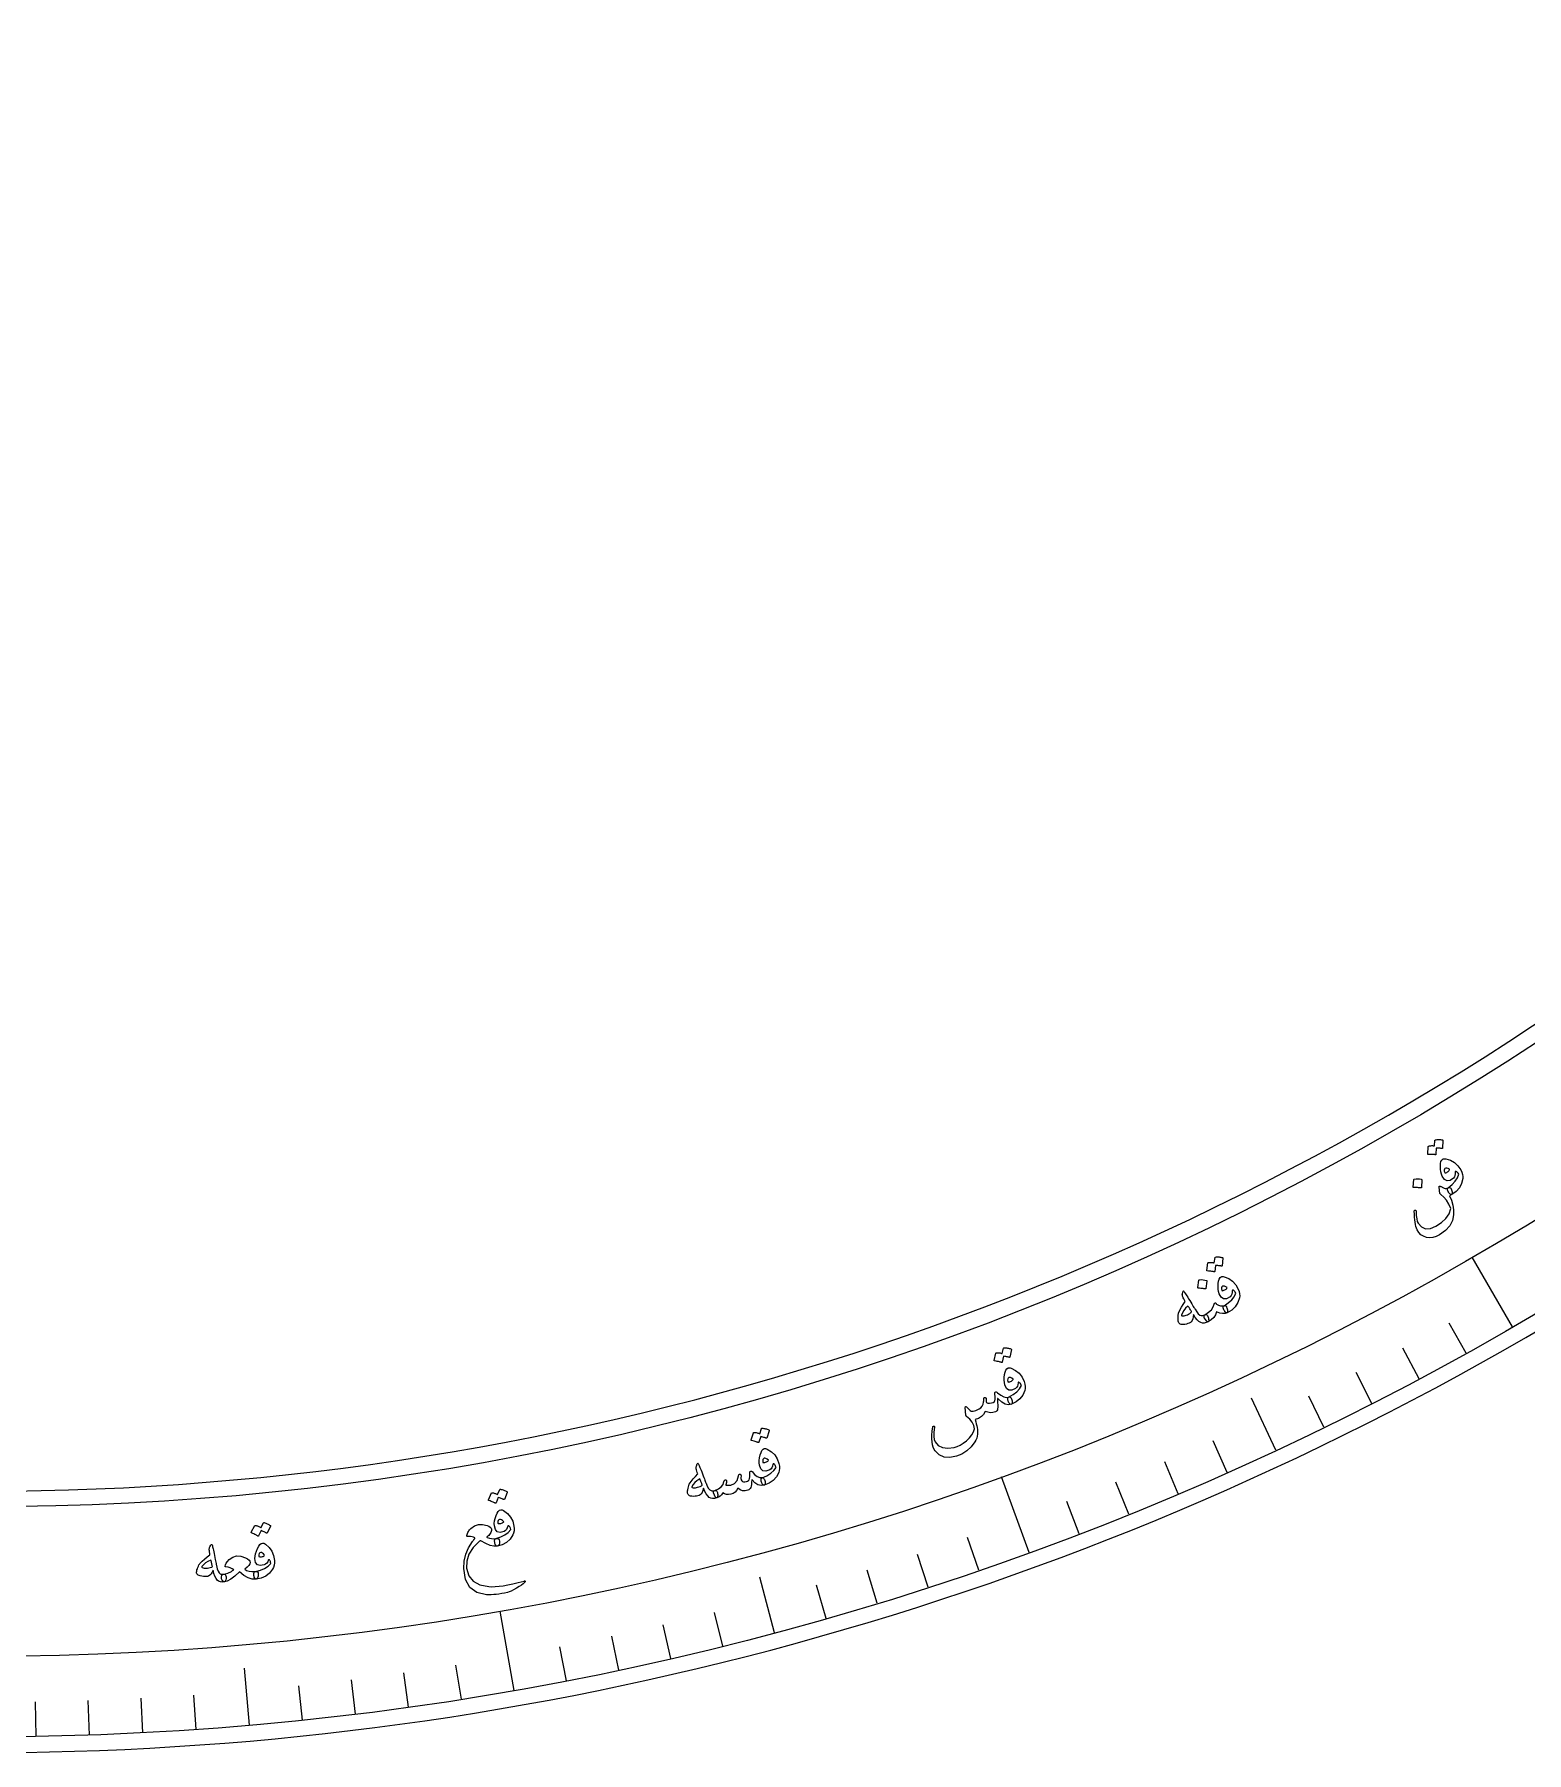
# Model space of a CAD drawing. Header units: millimetres. Extents: x -60 to 60, y -60 to 79.
# Drawn here: x 1.01 to 30.12, y -60 to -26.48 of the extents above; entities that cross this region are included whole.
import ezdxf

# ---------------------------------------------------------------- set-up
doc = ezdxf.new("R2010")
doc.units = ezdxf.units.MM
for name, color, linetype in [('CUT_INNER', 6, 'Continuous'), ('CUT_OUTER', 1, 'Continuous'), ('ENGRAVE', 7, 'Continuous'), ('ENGRAVE_FINE', 8, 'Continuous'), ('TEXT', 5, 'Continuous')]:
    doc.layers.add(name, color=color, linetype=linetype)

msp = doc.modelspace()

# ---------------------------------------------------------------- linework, layer by layer
at = {"layer": 'CUT_INNER'}
msp.add_arc((0.0002, -0.0002), 54.8999, 92.29679, 23.90649, dxfattribs=at)
at = {"layer": 'CUT_OUTER'}
msp.add_arc((-0.0001, -0.0001), 59.9999, 178.596765, 0.149578, dxfattribs=at)
at = {"layer": 'ENGRAVE'}
for points in [[(29.847, -51.6965), (29.0616, -50.3362)], [(25.2278, -54.1011), (24.7536, -53.0843)], [(20.4166, -56.094), (19.8793, -54.6179)], [(15.4499, -57.66), (15.1595, -56.5762)], [(10.3658, -58.7871), (10.093, -57.2402)], [(5.2027, -59.4668), (5.1049, -58.3491)]]:
    msp.add_lwpolyline(points, dxfattribs=at)
for radius in [59.694, 58.1232, 55.206]:
    msp.add_circle((0, 0), radius, dxfattribs=at)
at = {"layer": 'ENGRAVE_FINE'}
for points in [[(28.9402, -52.2095), (28.6139, -51.6208)], [(28.0246, -52.7067), (27.7086, -52.1123)], [(27.1005, -53.1877), (26.7949, -52.5879)], [(26.1681, -53.6526), (25.873, -53.0475)], [(24.2797, -54.5332), (24.0059, -53.9182)], [(23.3243, -54.9486), (23.0613, -54.3289)], [(22.3618, -55.3473), (22.1096, -54.7231)], [(21.3924, -55.7291), (21.1512, -55.1007)], [(19.4345, -56.4418), (19.2153, -55.8053)], [(18.4465, -56.7724), (18.2384, -56.1321)], [(17.4528, -57.0857), (17.256, -56.4419)], [(16.4539, -57.3816), (16.2683, -56.7344)], [(14.4413, -57.9208), (14.2784, -57.2676)], [(13.4282, -58.164), (13.2768, -57.5081)], [(11.3902, -58.5973), (11.2617, -57.9364)], [(12.4111, -58.3895), (12.2711, -57.7311)], [(9.3382, -58.9591), (9.2329, -58.2942)], [(7.2749, -59.249), (7.1928, -58.5809)], [(8.3078, -59.1131), (8.2141, -58.4464)], [(2.0833, -59.6576), (2.0598, -58.9848)], [(3.1241, -59.6122), (3.0889, -58.9399)], [(4.164, -59.5486), (4.1171, -58.877)], [(6.2397, -59.367), (6.1694, -58.6975)], [(1.0418, -59.6849), (1.0301, -59.0118)]]:
    msp.add_lwpolyline(points, dxfattribs=at)
at = {"layer": 'TEXT'}
for points in [[(28.3325, -48.057), (28.3333, -48.0542), (28.3351, -48.0516), (28.3381, -48.0494), (28.3422, -48.0474), (28.3594, -48.0445), (28.3765, -48.0423), (28.3934, -48.041), (28.4102, -48.0404), (28.427, -48.0407), (28.444, -48.0418), (28.4612, -48.0439), (28.4785, -48.0468), (28.4825, -48.0484), (28.4853, -48.051), (28.487, -48.0545), (28.4876, -48.0589), (28.484, -48.2093), (28.483, -48.2118), (28.4802, -48.2135), (28.4757, -48.2142), (28.4694, -48.214), (28.4647, -48.2132), (28.4575, -48.2125), (28.4477, -48.212), (28.4353, -48.2117), (28.4202, -48.2115), (28.4024, -48.2114), (28.3816, -48.2114), (28.3581, -48.2114), (28.3538, -48.3288), (28.3528, -48.3329), (28.35, -48.3354), (28.3452, -48.3363), (28.3386, -48.3357), (28.3329, -48.3352), (28.324, -48.3346), (28.3119, -48.3339), (28.2966, -48.3331), (28.278, -48.3323), (28.2558, -48.3317), (28.2301, -48.3312), (28.2009, -48.3307), (28.1974, -48.3299), (28.1952, -48.3283), (28.1942, -48.3259), (28.1944, -48.3229), (28.2028, -48.1761), (28.2035, -48.1732), (28.2054, -48.1707), (28.2084, -48.1684), (28.2125, -48.1665), (28.2268, -48.1634), (28.2411, -48.1612), (28.2554, -48.1598), (28.2697, -48.1592), (28.284, -48.1594), (28.2982, -48.1603), (28.3123, -48.1618), (28.3263, -48.1639)], [(28.4852, -48.4209), (28.4959, -48.4166), (28.5094, -48.4144), (28.5257, -48.4146), (28.5448, -48.417), (28.6364, -48.444), (28.7156, -48.4886), (28.7822, -48.5507), (28.8362, -48.6306), (28.8574, -48.6764), (28.8712, -48.7201), (28.8778, -48.7618), (28.877, -48.8015), (28.854, -48.8961), (28.8111, -48.9792), (28.7484, -49.0507), (28.6657, -49.1106), (28.6557, -49.1137), (28.6445, -49.1118), (28.6321, -49.1051), (28.6186, -49.0934), (28.612, -49.0864), (28.606, -49.0789), (28.6005, -49.0708), (28.5955, -49.0622), (28.5911, -49.0534), (28.5871, -49.0448), (28.5836, -49.0363), (28.5806, -49.0282), (28.577, -49.013), (28.5773, -49), (28.5815, -48.989), (28.5896, -48.9801), (28.6681, -48.9189), (28.7295, -48.8544), (28.7737, -48.7868), (28.8009, -48.7159), (28.7865, -48.697), (28.7739, -48.6826), (28.7633, -48.6727), (28.7546, -48.6672), (28.7457, -48.6633), (28.7386, -48.6616), (28.7332, -48.662), (28.7296, -48.6645), (28.7275, -48.6669), (28.7262, -48.6694), (28.7256, -48.6719), (28.7258, -48.6745), (28.7287, -48.7113), (28.7246, -48.7434), (28.7133, -48.771), (28.6949, -48.794), (28.6291, -48.8398), (28.5708, -48.8488), (28.5199, -48.821), (28.4766, -48.7566), (28.4599, -48.7148), (28.4482, -48.6682), (28.4414, -48.6168), (28.4395, -48.5606), (28.4422, -48.5096), (28.4508, -48.4693), (28.4651, -48.4398), (28.4852, -48.4209)], [(28.5295, -48.6051), (28.5175, -48.6176), (28.5126, -48.6349), (28.5146, -48.6572), (28.5236, -48.6844), (28.5259, -48.6881), (28.5278, -48.6907), (28.5292, -48.6921), (28.5301, -48.6922), (28.5467, -48.6872), (28.5626, -48.6805), (28.5776, -48.672), (28.5919, -48.6618), (28.6035, -48.6512), (28.612, -48.6407), (28.6175, -48.6304), (28.6198, -48.6201), (28.5899, -48.6064), (28.5649, -48.5994), (28.5447, -48.5989), (28.5295, -48.6051)], [(27.9198, -48.8225), (27.9206, -48.8197), (27.9225, -48.8171), (27.9256, -48.8149), (27.9298, -48.813), (27.9645, -48.8083), (27.999, -48.8071), (28.0334, -48.8094), (28.0677, -48.8151), (28.0716, -48.8168), (28.0743, -48.8191), (28.0757, -48.8222), (28.0758, -48.8259), (28.0711, -48.9757), (28.0701, -48.9798), (28.0672, -48.9823), (28.0624, -48.9832), (28.0557, -48.9826), (28.05, -48.982), (28.041, -48.9813), (28.0289, -48.9805), (28.0136, -48.9797), (27.9948, -48.9788), (27.9726, -48.9779), (27.9468, -48.9772), (27.9174, -48.9766), (27.9132, -48.9761), (27.9105, -48.9747), (27.9093, -48.9725), (27.9095, -48.9695)], [(28.4128, -48.9704), (28.4129, -48.9597), (28.4162, -48.9529), (28.4228, -48.9501), (28.4326, -48.9511), (28.439, -48.9531), (28.4465, -48.9557), (28.4552, -48.9592), (28.465, -48.9634), (28.4759, -48.9683), (28.4877, -48.974), (28.5004, -48.9803), (28.514, -48.9873), (28.5312, -48.9934), (28.5496, -48.9942), (28.5691, -48.9898), (28.5896, -48.9801), (28.6043, -48.9741), (28.618, -48.9737), (28.6307, -48.9791), (28.6423, -48.9902), (28.6517, -49.004), (28.6595, -49.0205), (28.6656, -49.0396), (28.6702, -49.0613), (28.6726, -49.0803), (28.6727, -49.0949), (28.6704, -49.1049), (28.6657, -49.1106), (28.6206, -49.1369), (28.6592, -49.2258), (28.6852, -49.3177), (28.6984, -49.4127), (28.6987, -49.5107), (28.6763, -49.6211), (28.6231, -49.723), (28.5391, -49.8162), (28.4244, -49.9006), (28.3594, -49.9337), (28.295, -49.9529), (28.2312, -49.9581), (28.1683, -49.9493), (28.1106, -49.928), (28.0614, -49.8964), (28.0205, -49.8545), (27.9881, -49.8023), (27.9749, -49.7716), (27.9635, -49.7365), (27.9539, -49.6972), (27.9462, -49.6536), (27.9401, -49.6058), (27.9354, -49.554), (27.9321, -49.4981), (27.9303, -49.4381), (27.9305, -49.4329), (27.9317, -49.4287), (27.9339, -49.4252), (27.9371, -49.4227), (27.942, -49.4204), (27.9467, -49.4192), (27.951, -49.4192), (27.955, -49.4203), (27.9594, -49.423), (27.9623, -49.4272), (27.964, -49.4329), (27.9643, -49.4401), (27.9693, -49.5217), (27.9776, -49.5872), (27.9895, -49.6366), (28.0048, -49.6697), (28.0715, -49.7444), (28.1517, -49.78), (28.2454, -49.7762), (28.3525, -49.733), (28.463, -49.6596), (28.5486, -49.5776), (28.6095, -49.4871), (28.6455, -49.3884), (28.6043, -49.2999), (28.5577, -49.2244), (28.5058, -49.162), (28.4485, -49.1126), (28.4395, -49.1056), (28.4329, -49.0999), (28.4287, -49.0954), (28.427, -49.0922)], [(24.0423, -50.3407), (24.0432, -50.3379), (24.0453, -50.3355), (24.0485, -50.3335), (24.0528, -50.3319), (24.0701, -50.3305), (24.0873, -50.3298), (24.1043, -50.3299), (24.1211, -50.3308), (24.1378, -50.3326), (24.1546, -50.3352), (24.1716, -50.3387), (24.1885, -50.3431), (24.1924, -50.3451), (24.195, -50.348), (24.1964, -50.3516), (24.1966, -50.356), (24.1799, -50.5055), (24.1787, -50.5079), (24.1758, -50.5093), (24.1712, -50.5097), (24.165, -50.5089), (24.1604, -50.5077), (24.1532, -50.5064), (24.1435, -50.5051), (24.1312, -50.5037), (24.1162, -50.5022), (24.0984, -50.5005), (24.0777, -50.4987), (24.0542, -50.4967), (24.0398, -50.6132), (24.0384, -50.6172), (24.0354, -50.6195), (24.0306, -50.62), (24.024, -50.6188), (24.0184, -50.6178), (24.0095, -50.6164), (23.9976, -50.6147), (23.9824, -50.6126), (23.9639, -50.6102), (23.9419, -50.6076), (23.9164, -50.6048), (23.8873, -50.6018), (23.8839, -50.6007), (23.8818, -50.5989), (23.881, -50.5965), (23.8815, -50.5934), (23.9026, -50.448), (23.9036, -50.4452), (23.9057, -50.4428), (23.9088, -50.4408), (23.9131, -50.4393), (23.9276, -50.4374), (23.9421, -50.4365), (23.9564, -50.4363), (23.9707, -50.437), (23.985, -50.4384), (23.999, -50.4405), (24.0129, -50.4432), (24.0267, -50.4466)], [(23.7286, -50.7839), (23.7296, -50.7811), (23.7317, -50.7787), (23.7349, -50.7768), (23.7393, -50.7752), (23.7742, -50.7735), (23.8086, -50.7752), (23.8426, -50.7803), (23.8762, -50.7889), (23.88, -50.7908), (23.8824, -50.7934), (23.8836, -50.7965), (23.8834, -50.8003), (23.8666, -50.9491), (23.8653, -50.9531), (23.8622, -50.9553), (23.8574, -50.9558), (23.8508, -50.9546), (23.8451, -50.9536), (23.8363, -50.9522), (23.8243, -50.9504), (23.8091, -50.9482), (23.7906, -50.9457), (23.7685, -50.9431), (23.7429, -50.9402), (23.7137, -50.9371), (23.7097, -50.9362), (23.7071, -50.9347), (23.706, -50.9324), (23.7065, -50.9294)], [(24.1626, -50.7164), (24.1737, -50.713), (24.1873, -50.7121), (24.2035, -50.7137), (24.2223, -50.7177), (24.3113, -50.7526), (24.3863, -50.8039), (24.4472, -50.8716), (24.4941, -50.9559), (24.5112, -51.0033), (24.5212, -51.0481), (24.5241, -51.0902), (24.5198, -51.1297), (24.4887, -51.2219), (24.4388, -51.301), (24.37, -51.3667), (24.2825, -51.4192), (24.2722, -51.4214), (24.2612, -51.4186), (24.2495, -51.4108), (24.237, -51.398), (24.2311, -51.3905), (24.2257, -51.3824), (24.221, -51.3739), (24.2168, -51.3649), (24.2131, -51.3557), (24.2099, -51.3468), (24.2071, -51.3381), (24.2048, -51.3297), (24.2026, -51.3143), (24.204, -51.3013), (24.2092, -51.2908), (24.218, -51.2826), (24.3015, -51.2285), (24.3683, -51.1696), (24.4183, -51.106), (24.4515, -51.0378), (24.4388, -51.0177), (24.4275, -51.0023), (24.4178, -50.9915), (24.4096, -50.9853), (24.4011, -50.9806), (24.3942, -50.9783), (24.3888, -50.9782), (24.3849, -50.9803), (24.3826, -50.9826), (24.3811, -50.985), (24.3803, -50.9874), (24.3803, -50.99), (24.38, -51.0269), (24.373, -51.0586), (24.3594, -51.0851), (24.3391, -51.1064), (24.2696, -51.1462), (24.2107, -51.1501), (24.1624, -51.1181), (24.1249, -51.0501), (24.1119, -51.007), (24.1043, -50.9596), (24.102, -50.9078), (24.1049, -50.8516), (24.1121, -50.8011), (24.1241, -50.7617), (24.141, -50.7335), (24.1626, -50.7164)], [(24.1907, -50.9038), (24.1777, -50.9152), (24.1713, -50.932), (24.1714, -50.9544), (24.178, -50.9823), (24.18, -50.9862), (24.1816, -50.9889), (24.1829, -50.9904), (24.1838, -50.9906), (24.2008, -50.9871), (24.2171, -50.9818), (24.2329, -50.9747), (24.248, -50.9657), (24.2605, -50.9562), (24.2699, -50.9465), (24.2762, -50.9366), (24.2794, -50.9266), (24.2508, -50.9104), (24.2265, -50.9011), (24.2065, -50.8989), (24.1907, -50.9038)], [(23.4138, -51.0111), (23.4183, -50.9975), (23.4248, -50.9931), (23.4332, -50.998), (23.4436, -51.0121), (23.449, -51.0211), (23.4566, -51.0334), (23.4665, -51.0491), (23.4785, -51.0681), (23.4928, -51.0908), (23.5094, -51.1172), (23.5281, -51.1475), (23.5491, -51.1816), (23.5698, -51.2151), (23.5882, -51.2451), (23.6045, -51.2716), (23.6186, -51.2946), (23.6305, -51.314), (23.6401, -51.3297), (23.6474, -51.3418), (23.6525, -51.3501), (23.6859, -51.4021), (23.717, -51.44), (23.7459, -51.464), (23.7725, -51.474), (23.7886, -51.4752), (23.8063, -51.4728), (23.8254, -51.4666), (23.8461, -51.4566), (23.8593, -51.4529), (23.8715, -51.4545), (23.8828, -51.4615), (23.893, -51.4737), (23.9021, -51.4899), (23.9095, -51.5072), (23.915, -51.5256), (23.9186, -51.5451), (23.9199, -51.5625), (23.9188, -51.5764), (23.9154, -51.5868), (23.9096, -51.5937), (23.8693, -51.6118), (23.8314, -51.6206), (23.7959, -51.6199), (23.7628, -51.6097), (23.7289, -51.588), (23.694, -51.555), (23.6582, -51.5106), (23.6213, -51.455), (23.6164, -51.5014), (23.6076, -51.5402), (23.5948, -51.5713), (23.578, -51.5948), (23.5617, -51.6079), (23.5408, -51.6196), (23.5153, -51.6299), (23.4853, -51.6389), (23.4525, -51.6457), (23.4239, -51.6493), (23.3996, -51.6494), (23.3796, -51.6463), (23.3615, -51.6394), (23.3473, -51.63), (23.3371, -51.6182), (23.3309, -51.6039), (23.3264, -51.5845), (23.3235, -51.5621), (23.3223, -51.5366), (23.3226, -51.5082), (23.3241, -51.479), (23.3263, -51.4554), (23.3291, -51.4372), (23.3325, -51.4244), (23.3577, -51.3674), (23.3876, -51.3109), (23.4223, -51.255), (23.4617, -51.1996), (23.4463, -51.1712), (23.4333, -51.1466), (23.4227, -51.1257), (23.4145, -51.1086), (23.4087, -51.0937), (23.4054, -51.0796), (23.4044, -51.0662), (23.4058, -51.0535)], [(24.218, -51.2826), (24.2319, -51.2808), (24.2427, -51.2807), (24.2503, -51.2823), (24.2548, -51.2857), (24.2592, -51.2919), (24.2635, -51.3001), (24.2678, -51.3102), (24.272, -51.3221), (24.2835, -51.3613), (24.289, -51.3906), (24.2887, -51.4099), (24.2825, -51.4192), (24.2386, -51.4329), (24.1892, -51.4349), (24.1344, -51.4253), (24.0742, -51.4041), (24.0523, -51.4596), (24.0175, -51.5097), (23.97, -51.5544), (23.9096, -51.5937), (23.9019, -51.5955), (23.8943, -51.5938), (23.8867, -51.5887), (23.8791, -51.58), (23.8373, -51.5217), (23.8326, -51.5152), (23.8296, -51.5072), (23.8283, -51.4978), (23.8286, -51.4869), (23.8305, -51.4777), (23.834, -51.4696), (23.8392, -51.4626), (23.8461, -51.4566), (23.9178, -51.4094), (23.9716, -51.3594), (24.0072, -51.3066), (24.0248, -51.2511), (24.0265, -51.2439), (24.0297, -51.2377), (24.0343, -51.2328), (24.0404, -51.229), (24.0468, -51.227), (24.0523, -51.2276), (24.0568, -51.2307), (24.0605, -51.2362), (24.0634, -51.2419), (24.0663, -51.2465), (24.0692, -51.2503), (24.0721, -51.253), (24.1121, -51.2717), (24.1497, -51.2828), (24.185, -51.2865), (24.218, -51.2826)], [(23.515, -51.2877), (23.4685, -51.332), (23.4323, -51.3767), (23.4065, -51.4221), (23.391, -51.468), (23.3909, -51.4733), (23.3929, -51.4772), (23.3967, -51.4799), (23.4025, -51.4811), (23.4215, -51.4807), (23.4412, -51.4781), (23.4614, -51.4732), (23.4823, -51.466), (23.5037, -51.4566), (23.5257, -51.445), (23.5483, -51.4311), (23.5715, -51.415), (23.5749, -51.412), (23.578, -51.4079), (23.5808, -51.4028), (23.5834, -51.3967), (23.5768, -51.3846), (23.5696, -51.3721), (23.5619, -51.3591), (23.5536, -51.3457), (23.5448, -51.3319), (23.5354, -51.3176), (23.5255, -51.3029), (23.515, -51.2877)], [(19.9163, -52.111), (19.9175, -52.1083), (19.9197, -52.1061), (19.9231, -52.1043), (19.9275, -52.1031), (19.9449, -52.1031), (19.9621, -52.1038), (19.979, -52.1053), (19.9957, -52.1075), (20.0122, -52.1106), (20.0288, -52.1146), (20.0453, -52.1195), (20.0619, -52.1252), (20.0656, -52.1275), (20.068, -52.1305), (20.0691, -52.1343), (20.0689, -52.1387), (20.0402, -52.2863), (20.0388, -52.2887), (20.0358, -52.2898), (20.0312, -52.2898), (20.0251, -52.2885), (20.0206, -52.287), (20.0135, -52.2851), (20.0039, -52.283), (19.9918, -52.2806), (19.977, -52.2779), (19.9594, -52.2748), (19.9389, -52.2713), (19.9157, -52.2675), (19.8919, -52.3824), (19.8903, -52.3863), (19.887, -52.3883), (19.8822, -52.3885), (19.8758, -52.3868), (19.8702, -52.3853), (19.8615, -52.3832), (19.8497, -52.3805), (19.8348, -52.3772), (19.8166, -52.3733), (19.7948, -52.369), (19.7696, -52.3642), (19.7409, -52.3589), (19.7375, -52.3574), (19.7356, -52.3555), (19.735, -52.353), (19.7358, -52.35), (19.7685, -52.2067), (19.7697, -52.204), (19.7719, -52.2018), (19.7753, -52.2001), (19.7797, -52.1989), (19.7943, -52.1982), (19.8087, -52.1984), (19.8231, -52.1994), (19.8373, -52.2012), (19.8513, -52.2038), (19.8652, -52.207), (19.8788, -52.2109), (19.8923, -52.2153)], [(20.006, -52.4952), (20.0174, -52.4927), (20.031, -52.4929), (20.0471, -52.4957), (20.0655, -52.5013), (20.1513, -52.5432), (20.2219, -52.6003), (20.2773, -52.6728), (20.3172, -52.7606), (20.3304, -52.8092), (20.3368, -52.8546), (20.3363, -52.8968), (20.3288, -52.9359), (20.2904, -53.0253), (20.2343, -53.1001), (20.1605, -53.1601), (20.069, -53.2053), (20.0586, -53.2067), (20.0479, -53.203), (20.0368, -53.1943), (20.0254, -53.1805), (20.0201, -53.1725), (20.0154, -53.1641), (20.0113, -53.1552), (20.0079, -53.1459), (20.0049, -53.1365), (20.0025, -53.1273), (20.0004, -53.1184), (19.9988, -53.1099), (19.9978, -53.0943), (20.0003, -53.0815), (20.0063, -53.0714), (20.0157, -53.064), (20.1033, -53.0168), (20.1746, -52.9634), (20.2295, -52.9041), (20.2682, -52.8387), (20.2571, -52.8177), (20.2471, -52.8014), (20.2383, -52.7899), (20.2306, -52.783), (20.2225, -52.7777), (20.2158, -52.7748), (20.2104, -52.7743), (20.2064, -52.7761), (20.204, -52.7782), (20.2022, -52.7804), (20.2012, -52.7828), (20.201, -52.7854), (20.1978, -52.8221), (20.1883, -52.8531), (20.1725, -52.8785), (20.1506, -52.8981), (20.0781, -52.9322), (20.0191, -52.9314), (19.9736, -52.8955), (19.9416, -52.8248), (19.9321, -52.7808), (19.9284, -52.7329), (19.9302, -52.6811), (19.9377, -52.6253), (19.9489, -52.5755), (19.9641, -52.5372), (19.9831, -52.5105), (20.006, -52.4952)], [(20.019, -52.6842), (20.0051, -52.6945), (19.9974, -52.7108), (19.9956, -52.7331), (20, -52.7614), (20.0017, -52.7655), (20.0031, -52.7683), (20.0042, -52.7699), (20.0051, -52.7702), (20.0223, -52.7681), (20.0391, -52.7641), (20.0553, -52.7582), (20.0711, -52.7506), (20.0843, -52.742), (20.0945, -52.7331), (20.1016, -52.7238), (20.1056, -52.7141), (20.0784, -52.6956), (20.0549, -52.6845), (20.0351, -52.6806), (20.019, -52.6842)], [(19.7438, -52.9993), (19.7439, -52.9902), (19.7458, -52.982), (19.7497, -52.9746), (19.7554, -52.9681), (19.7642, -52.9631), (19.7746, -52.9632), (19.7867, -52.9682), (19.8004, -52.9782), (19.8635, -53.0282), (19.9204, -53.0591), (19.9712, -53.0711), (20.0157, -53.064), (20.0375, -53.0614), (20.056, -53.073), (20.0714, -53.0988), (20.0836, -53.1389), (20.0873, -53.1641), (20.0861, -53.1837), (20.08, -53.1974), (20.069, -53.2053), (20.0091, -53.2152), (19.9462, -53.2009), (19.8803, -53.1623), (19.8116, -53.0994), (19.8057, -53.0936), (19.8015, -53.0928), (19.7989, -53.0971), (19.798, -53.1063), (19.8012, -53.1711), (19.8026, -53.2236), (19.8024, -53.2638), (19.8005, -53.2915), (19.7961, -53.3128), (19.7873, -53.33), (19.7741, -53.3433), (19.7565, -53.3526), (19.71, -53.3654), (19.6616, -53.3684), (19.6114, -53.3615), (19.5594, -53.3447), (19.5284, -53.401), (19.4851, -53.4461), (19.4296, -53.4799), (19.3619, -53.5024), (19.3747, -53.5446), (19.3855, -53.5849), (19.3941, -53.6232), (19.4008, -53.6597), (19.4054, -53.6942), (19.408, -53.7271), (19.4087, -53.7582), (19.4073, -53.7875), (19.4024, -53.8278), (19.3925, -53.8665), (19.3774, -53.9037), (19.3572, -53.9393), (19.2828, -54.035), (19.1981, -54.1137), (19.1031, -54.1753), (18.9979, -54.2199), (18.8687, -54.246), (18.7558, -54.2371), (18.6594, -54.1932), (18.5796, -54.1145), (18.5611, -54.0835), (18.5456, -54.0441), (18.533, -53.9965), (18.5234, -53.9404), (18.5181, -53.8769), (18.5186, -53.8068), (18.5247, -53.73), (18.5365, -53.6466), (18.5381, -53.6406), (18.5404, -53.636), (18.5433, -53.6326), (18.547, -53.6306), (18.5523, -53.6293), (18.5572, -53.6293), (18.5616, -53.6305), (18.5656, -53.633), (18.5688, -53.6364), (18.5709, -53.6405), (18.5718, -53.6452), (18.5717, -53.6504), (18.559, -53.7501), (18.556, -53.8312), (18.5628, -53.8935), (18.5795, -53.9371), (18.6429, -54.0073), (18.7266, -54.0487), (18.8305, -54.0613), (18.9546, -54.0448), (19.0125, -54.0269), (19.0714, -53.9992), (19.131, -53.9619), (19.1915, -53.9148), (19.2492, -53.8599), (19.2948, -53.803), (19.3284, -53.7442), (19.3499, -53.6834), (19.3368, -53.6174), (19.3069, -53.5553), (19.2602, -53.497), (19.1968, -53.4424), (19.1902, -53.436), (19.1854, -53.4292), (19.1824, -53.4219), (19.1813, -53.4141), (19.1706, -53.27), (19.1715, -53.2563), (19.1754, -53.2486), (19.1824, -53.247), (19.1925, -53.2514), (19.2094, -53.2669), (19.2267, -53.2845), (19.2444, -53.3042), (19.2623, -53.3261), (19.2865, -53.3416), (19.3243, -53.3416), (19.3758, -53.3261), (19.4409, -53.2952), (19.4735, -53.2715), (19.4987, -53.2414), (19.5163, -53.2049), (19.5264, -53.162), (19.5277, -53.156), (19.5287, -53.1498), (19.5293, -53.1434), (19.5297, -53.1367), (19.5298, -53.1299), (19.53, -53.1229), (19.5301, -53.1159), (19.5301, -53.1088), (19.5306, -53.0952), (19.5325, -53.0847), (19.5356, -53.0773), (19.5402, -53.0729), (19.5449, -53.0711), (19.5501, -53.0706), (19.5558, -53.0715), (19.562, -53.0738), (19.5675, -53.0766), (19.5716, -53.0806), (19.5744, -53.0857), (19.5758, -53.092), (19.5769, -53.1434), (19.58, -53.158), (19.5863, -53.169), (19.5958, -53.1764), (19.6083, -53.1801), (19.6446, -53.1827), (19.6791, -53.1786), (19.7117, -53.1678), (19.7425, -53.1502), (19.7497, -53.1361), (19.7522, -53.1063), (19.7503, -53.0607), (19.7438, -52.9993)], [(15.1936, -53.6783), (15.1951, -53.6758), (15.1975, -53.6738), (15.201, -53.6723), (15.2055, -53.6715), (15.2228, -53.673), (15.2399, -53.6753), (15.2566, -53.6783), (15.273, -53.682), (15.2892, -53.6865), (15.3053, -53.692), (15.3214, -53.6983), (15.3374, -53.7055), (15.3408, -53.7081), (15.343, -53.7113), (15.3437, -53.7152), (15.3431, -53.7196), (15.3015, -53.8641), (15.2998, -53.8663), (15.2967, -53.8671), (15.2922, -53.8667), (15.2862, -53.8649), (15.2818, -53.8629), (15.275, -53.8605), (15.2656, -53.8575), (15.2537, -53.854), (15.2392, -53.85), (15.2219, -53.8454), (15.2019, -53.8401), (15.1791, -53.8342), (15.1452, -53.9466), (15.1432, -53.9503), (15.1398, -53.952), (15.1349, -53.9517), (15.1287, -53.9494), (15.1233, -53.9475), (15.1148, -53.9446), (15.1033, -53.9409), (15.0887, -53.9362), (15.0709, -53.9308), (15.0497, -53.9245), (15.025, -53.9175), (14.9968, -53.9096), (14.9936, -53.9079), (14.9919, -53.9058), (14.9915, -53.9033), (14.9925, -53.9004), (15.0379, -53.7605), (15.0393, -53.758), (15.0418, -53.756), (15.0452, -53.7546), (15.0497, -53.7537), (15.0643, -53.7544), (15.0787, -53.7558), (15.0929, -53.7581), (15.1069, -53.7612), (15.1207, -53.765), (15.1342, -53.7695), (15.1474, -53.7745), (15.1604, -53.7801)], [(15.2488, -54.0691), (15.2603, -54.0676), (15.2739, -54.069), (15.2896, -54.0732), (15.3074, -54.0804), (15.3892, -54.1298), (15.4545, -54.193), (15.5031, -54.2701), (15.5351, -54.3611), (15.5439, -54.4107), (15.5462, -54.4565), (15.5419, -54.4985), (15.531, -54.5367), (15.4848, -54.6224), (15.4222, -54.6918), (15.3434, -54.7451), (15.2482, -54.782), (15.2377, -54.7824), (15.2274, -54.7778), (15.2171, -54.7681), (15.207, -54.7534), (15.2025, -54.745), (15.1985, -54.7361), (15.1953, -54.7269), (15.1926, -54.7173), (15.1906, -54.7077), (15.1889, -54.6983), (15.1877, -54.6893), (15.1868, -54.6806), (15.1872, -54.6651), (15.1908, -54.6525), (15.1977, -54.643), (15.2078, -54.6365), (15.2992, -54.5972), (15.375, -54.5504), (15.435, -54.4962), (15.4793, -54.4346), (15.4701, -54.4127), (15.4616, -54.3955), (15.4539, -54.3832), (15.4468, -54.3758), (15.4392, -54.3697), (15.4328, -54.3662), (15.4275, -54.3652), (15.4233, -54.3667), (15.4207, -54.3686), (15.4188, -54.3706), (15.4176, -54.3729), (15.4171, -54.3755), (15.4106, -54.4118), (15.3984, -54.4418), (15.3805, -54.4656), (15.3569, -54.4832), (15.2816, -54.5108), (15.2229, -54.5046), (15.1808, -54.4649), (15.1552, -54.3916), (15.1497, -54.3469), (15.1502, -54.2989), (15.1567, -54.2474), (15.1691, -54.1925), (15.1848, -54.1439), (15.2032, -54.1072), (15.2246, -54.0822), (15.2488, -54.0691)], [(15.2449, -54.2584), (15.2301, -54.2675), (15.2209, -54.283), (15.2172, -54.3051), (15.219, -54.3337), (15.2203, -54.3379), (15.2215, -54.3408), (15.2225, -54.3425), (15.2234, -54.3429), (15.2407, -54.3423), (15.2577, -54.3398), (15.2744, -54.3354), (15.2908, -54.3292), (15.3048, -54.3219), (15.3157, -54.3139), (15.3236, -54.3053), (15.3284, -54.2959), (15.303, -54.2751), (15.2806, -54.2619), (15.2612, -54.2564), (15.2449, -54.2584)], [(13.9389, -54.3695), (13.9458, -54.3569), (13.953, -54.3538), (13.9604, -54.3601), (13.9681, -54.3759), (13.9718, -54.3856), (13.9771, -54.3991), (13.984, -54.4163), (13.9924, -54.4372), (14.0025, -54.462), (14.014, -54.491), (14.0271, -54.5241), (14.0416, -54.5614), (14.056, -54.5981), (14.0688, -54.6309), (14.0801, -54.6599), (14.0899, -54.685), (14.0981, -54.7062), (14.1048, -54.7234), (14.1098, -54.7366), (14.1133, -54.7457), (14.1369, -54.8027), (14.1608, -54.8457), (14.1849, -54.8744), (14.2093, -54.889), (14.2249, -54.8931), (14.2427, -54.8938), (14.2627, -54.8911), (14.2848, -54.885), (14.2985, -54.8837), (14.3102, -54.8875), (14.32, -54.8963), (14.3279, -54.9102), (14.334, -54.9278), (14.3381, -54.9461), (14.3403, -54.9652), (14.3404, -54.985), (14.3385, -55.0024), (14.335, -55.0159), (14.3297, -55.0255), (14.3228, -55.0312), (14.28, -55.0419), (14.2411, -55.0437), (14.2063, -55.0367), (14.1755, -55.0208), (14.1461, -54.9934), (14.1176, -54.9547), (14.0902, -54.9046), (14.0639, -54.8433), (14.0508, -54.8881), (14.0353, -54.9247), (14.0171, -54.953), (13.9964, -54.9731), (13.978, -54.9831), (13.9553, -54.9909), (13.9284, -54.9966), (13.8973, -55), (13.8637, -55.0009), (13.835, -54.9992), (13.8111, -54.9951), (13.792, -54.9884), (13.7754, -54.9784), (13.7631, -54.9667), (13.7552, -54.9532), (13.7516, -54.938), (13.7506, -54.9181), (13.7518, -54.8956), (13.7551, -54.8703), (13.7605, -54.8423), (13.7672, -54.814), (13.7736, -54.7911), (13.7796, -54.7737), (13.7852, -54.7617), (13.8201, -54.7101), (13.8596, -54.6599), (13.9037, -54.611), (13.9524, -54.5635), (13.9423, -54.5329), (13.9339, -54.5063), (13.9272, -54.4839), (13.9222, -54.4656), (13.9192, -54.4499), (13.9184, -54.4354), (13.9198, -54.422), (13.9235, -54.4098)], [(14.4623, -54.7136), (14.465, -54.7034), (14.4686, -54.695), (14.4731, -54.6882), (14.4786, -54.6832), (14.4845, -54.6802), (14.4906, -54.6796), (14.4969, -54.6813), (14.5034, -54.6853), (14.5089, -54.6916), (14.5121, -54.6999), (14.513, -54.7104), (14.5117, -54.723), (14.51, -54.7297), (14.5085, -54.7365), (14.5072, -54.7434), (14.506, -54.7506), (14.5047, -54.7579), (14.5031, -54.7652), (14.5012, -54.7727), (14.499, -54.7802), (14.5961, -54.7793), (14.6695, -54.7491), (14.7192, -54.6898), (14.7451, -54.6015), (14.7477, -54.5914), (14.751, -54.583), (14.7549, -54.5764), (14.7596, -54.5715), (14.7655, -54.5684), (14.7715, -54.5674), (14.7777, -54.5686), (14.784, -54.5719), (14.7895, -54.5771), (14.793, -54.5842), (14.7947, -54.5931), (14.7944, -54.6038), (14.7926, -54.6301), (14.7926, -54.6517), (14.7944, -54.6687), (14.7979, -54.6811), (14.8083, -54.6973), (14.824, -54.7084), (14.8451, -54.7143), (14.8716, -54.715), (14.8991, -54.711), (14.9216, -54.7032), (14.9391, -54.6914), (14.9516, -54.6758), (14.9601, -54.6536), (14.9656, -54.622), (14.9681, -54.5809), (14.9675, -54.5305), (14.9678, -54.5244), (14.9705, -54.5193), (14.9757, -54.5152), (14.9834, -54.5122), (14.9917, -54.5108), (14.9988, -54.5115), (15.0048, -54.5142), (15.0096, -54.519), (15.0595, -54.5767), (15.1094, -54.6154), (15.1594, -54.6352), (15.2094, -54.636), (15.2201, -54.6374), (15.2304, -54.6441), (15.2402, -54.6562), (15.2496, -54.6736), (15.2581, -54.6929), (15.2639, -54.711), (15.267, -54.7279), (15.2673, -54.7436), (15.2658, -54.7585), (15.2624, -54.7698), (15.2571, -54.7775), (15.2499, -54.7815), (15.1849, -54.7888), (15.1234, -54.7735), (15.0653, -54.7356), (15.0107, -54.6753), (15.008, -54.6721), (15.0058, -54.6714), (15.004, -54.6732), (15.0026, -54.6775), (15.0002, -54.7276), (14.9963, -54.7693), (14.991, -54.8024), (14.9842, -54.827), (14.9746, -54.8458), (14.9625, -54.8612), (14.9479, -54.8731), (14.9308, -54.8815), (14.8756, -54.8927), (14.8243, -54.89), (14.7769, -54.8733), (14.7334, -54.8427), (14.7086, -54.8844), (14.6776, -54.9176), (14.6404, -54.9426), (14.597, -54.9591), (14.553, -54.9665), (14.5125, -54.9645), (14.4754, -54.9532), (14.4417, -54.9324), (14.4166, -54.9686), (14.3885, -54.9971), (14.3572, -55.018), (14.3228, -55.0312), (14.3071, -55.028), (14.2909, -55.0104), (14.2742, -54.9785), (14.257, -54.9321), (14.255, -54.9171), (14.2589, -54.9043), (14.2689, -54.8936), (14.2848, -54.885), (14.3552, -54.8543), (14.4083, -54.8154), (14.444, -54.7685), (14.4623, -54.7136)], [(10.0881, -54.8675), (10.0898, -54.8651), (10.0924, -54.8633), (10.096, -54.8622), (10.1005, -54.8618), (10.1177, -54.8649), (10.1344, -54.8688), (10.1508, -54.8733), (10.1668, -54.8786), (10.1825, -54.8846), (10.198, -54.8915), (10.2134, -54.8994), (10.2287, -54.908), (10.2319, -54.911), (10.2337, -54.9144), (10.2341, -54.9182), (10.2331, -54.9226), (10.178, -55.0625), (10.1762, -55.0646), (10.173, -55.0651), (10.1685, -55.0643), (10.1627, -55.0619), (10.1586, -55.0595), (10.152, -55.0564), (10.1429, -55.0526), (10.1314, -55.0481), (10.1174, -55.0427), (10.1006, -55.0365), (10.0812, -55.0293), (10.059, -55.0213), (10.0147, -55.13), (10.0123, -55.1335), (10.0088, -55.1349), (10.004, -55.1341), (9.998, -55.1313), (9.9928, -55.1288), (9.9846, -55.1252), (9.9735, -55.1204), (9.9595, -55.1144), (9.9422, -55.1073), (9.9217, -55.099), (9.8977, -55.0897), (9.8704, -55.0793), (9.8674, -55.0772), (9.8659, -55.075), (9.8657, -55.0724), (9.867, -55.0696), (9.9253, -54.9347), (9.927, -54.9323), (9.9296, -54.9305), (9.9332, -54.9294), (9.9378, -54.929), (9.9522, -54.9311), (9.9664, -54.9339), (9.9803, -54.9375), (9.994, -54.9419), (10.0073, -54.9469), (10.0203, -54.9526), (10.0331, -54.9589), (10.0455, -54.9657)], [(13.9892, -54.6598), (13.9355, -54.695), (13.8919, -54.7326), (13.8584, -54.7726), (13.8349, -54.815), (13.834, -54.8202), (13.8352, -54.8244), (13.8385, -54.8277), (13.8439, -54.83), (13.8627, -54.833), (13.8826, -54.8339), (13.9034, -54.8327), (13.9251, -54.8294), (13.9479, -54.8239), (13.9716, -54.8164), (13.9964, -54.8068), (14.0221, -54.7951), (14.0259, -54.7927), (14.0297, -54.7893), (14.0334, -54.7847), (14.037, -54.7792), (14.0327, -54.7661), (14.0278, -54.7525), (14.0225, -54.7384), (14.0168, -54.7237), (14.0106, -54.7085), (14.0039, -54.6928), (13.9967, -54.6766), (13.9892, -54.6598)], [(10.1064, -55.2617), (10.1179, -55.2612), (10.1313, -55.2639), (10.1466, -55.2696), (10.1637, -55.2784), (10.2405, -55.3353), (10.2995, -55.4044), (10.3407, -55.4857), (10.364, -55.5793), (10.3681, -55.6295), (10.3661, -55.6753), (10.3579, -55.7167), (10.3435, -55.7538), (10.2894, -55.8347), (10.2206, -55.898), (10.1371, -55.9435), (10.0389, -55.9714), (10.0284, -55.9708), (10.0185, -55.9652), (10.0092, -55.9546), (10.0005, -55.939), (9.9968, -55.9302), (9.9937, -55.9211), (9.9913, -55.9116), (9.9896, -55.9018), (9.9884, -55.892), (9.9877, -55.8825), (9.9873, -55.8734), (9.9872, -55.8647), (9.9891, -55.8492), (9.9939, -55.8371), (10.0016, -55.8283), (10.0122, -55.8227), (10.107, -55.7922), (10.1868, -55.7528), (10.2516, -55.7044), (10.3015, -55.6472), (10.2944, -55.6245), (10.2876, -55.6067), (10.281, -55.5937), (10.2747, -55.5856), (10.2677, -55.5789), (10.2616, -55.5748), (10.2565, -55.5733), (10.2522, -55.5744), (10.2494, -55.576), (10.2473, -55.5779), (10.2459, -55.58), (10.2452, -55.5825), (10.2353, -55.618), (10.2203, -55.6468), (10.2002, -55.6688), (10.1751, -55.6841), (10.0976, -55.7045), (10.0397, -55.6929), (10.0015, -55.6494), (9.9829, -55.5739), (9.9817, -55.529), (9.9867, -55.4812), (9.9979, -55.4306), (10.0154, -55.3771), (10.0356, -55.3302), (10.0574, -55.2953), (10.081, -55.2725), (10.1064, -55.2617)], [(5.4753, -55.5179), (5.4772, -55.5156), (5.4799, -55.514), (5.4836, -55.5132), (5.4882, -55.5132), (5.505, -55.5178), (5.5214, -55.523), (5.5373, -55.5289), (5.5528, -55.5355), (5.5679, -55.5428), (5.5828, -55.551), (5.5975, -55.5601), (5.612, -55.57), (5.6149, -55.5732), (5.6164, -55.5767), (5.6165, -55.5806), (5.6152, -55.5848), (5.5486, -55.7197), (5.5466, -55.7216), (5.5434, -55.7219), (5.539, -55.7206), (5.5334, -55.7178), (5.5295, -55.7151), (5.5232, -55.7115), (5.5145, -55.7069), (5.5034, -55.7014), (5.4899, -55.6949), (5.4737, -55.6873), (5.4549, -55.6785), (5.4335, -55.6687), (5.3802, -55.7733), (5.3776, -55.7766), (5.374, -55.7777), (5.3693, -55.7766), (5.3635, -55.7732), (5.3585, -55.7703), (5.3507, -55.766), (5.34, -55.7603), (5.3265, -55.7532), (5.31, -55.7446), (5.2901, -55.7347), (5.2671, -55.7234), (5.2407, -55.7107), (5.2379, -55.7085), (5.2365, -55.7061), (5.2366, -55.7035), (5.2381, -55.7009), (5.3075, -55.5712), (5.3093, -55.569), (5.3121, -55.5674), (5.3158, -55.5667), (5.3203, -55.5666), (5.3346, -55.5699), (5.3485, -55.5738), (5.3621, -55.5786), (5.3753, -55.5841), (5.3882, -55.5903), (5.4007, -55.597), (5.4128, -55.6043), (5.4246, -55.6122)], [(9.8391, -55.5689), (9.8753, -55.5854), (9.9018, -55.6034), (9.9186, -55.6229), (9.9256, -55.6439), (9.9263, -55.6646), (9.9228, -55.6853), (9.9149, -55.7059), (9.9028, -55.7263), (9.8881, -55.7457), (9.8726, -55.7628), (9.8562, -55.7777), (9.8391, -55.7905), (9.8346, -55.7933), (9.8337, -55.7961), (9.8364, -55.7989), (9.8428, -55.8017), (9.8863, -55.8158), (9.9291, -55.8239), (9.9711, -55.8262), (10.0122, -55.8227), (10.0396, -55.8229), (10.0599, -55.8312), (10.0731, -55.8476), (10.0793, -55.872), (10.0803, -55.9121), (10.0739, -55.9421), (10.0601, -55.9618), (10.0389, -55.9714), (9.9745, -55.9731), (9.8993, -55.957), (9.8133, -55.9232), (9.7167, -55.8715), (9.7112, -55.8699), (9.7057, -55.87), (9.7004, -55.8718), (9.6951, -55.8753), (9.5713, -55.9991), (9.4874, -56.1283), (9.4438, -56.2632), (9.4406, -56.4038), (9.4822, -56.5488), (9.5677, -56.6568), (9.6974, -56.7276), (9.8714, -56.761), (9.9306, -56.7629), (9.9978, -56.7606), (10.0728, -56.754), (10.1556, -56.7432), (10.2461, -56.7279), (10.3441, -56.7078), (10.4496, -56.6831), (10.5625, -56.6535), (10.5706, -56.6511), (10.5768, -56.6508), (10.5813, -56.6525), (10.5839, -56.6563), (10.5846, -56.6614), (10.5829, -56.6672), (10.579, -56.6736), (10.5728, -56.6806), (10.5456, -56.7043), (10.5095, -56.7312), (10.4647, -56.7611), (10.411, -56.7941), (10.3572, -56.825), (10.3103, -56.8487), (10.2704, -56.8654), (10.2376, -56.8751), (10.1807, -56.8879), (10.1255, -56.8986), (10.0718, -56.9072), (10.0198, -56.9139), (9.9694, -56.9184), (9.9209, -56.921), (9.8742, -56.9214), (9.8294, -56.9198), (9.6388, -56.8775), (9.5016, -56.7781), (9.4176, -56.622), (9.3865, -56.4094), (9.3943, -56.2671), (9.4246, -56.1317), (9.4775, -56.003), (9.5527, -55.8811), (9.5601, -55.8717), (9.5669, -55.8633), (9.5732, -55.8558), (9.5788, -55.8493), (9.5839, -55.8436), (9.5883, -55.8384), (9.592, -55.8337), (9.5951, -55.8295), (9.6007, -55.8223), (9.6035, -55.8166), (9.6033, -55.8125), (9.6002, -55.8099), (9.5753, -55.7975), (9.5481, -55.7895), (9.5188, -55.7859), (9.4872, -55.7867), (9.4669, -55.7863), (9.4532, -55.7822), (9.4462, -55.7745), (9.4457, -55.7631), (9.4512, -55.7424), (9.458, -55.7229), (9.4661, -55.7046), (9.4754, -55.6874), (9.4858, -55.6712), (9.4972, -55.6558), (9.5096, -55.6412), (9.5229, -55.6274), (9.5951, -55.5765), (9.6717, -55.5497), (9.7531, -55.5472), (9.8391, -55.5689)], [(10.0847, -55.4498), (10.0692, -55.4574), (10.0585, -55.4721), (10.0528, -55.4937), (10.0519, -55.5223), (10.0528, -55.5266), (10.0537, -55.5296), (10.0545, -55.5314), (10.0553, -55.5319), (10.0726, -55.5329), (10.0898, -55.532), (10.1069, -55.5293), (10.1238, -55.5246), (10.1383, -55.5186), (10.15, -55.5117), (10.1586, -55.5038), (10.1643, -55.495), (10.141, -55.4719), (10.1199, -55.4566), (10.1011, -55.4493), (10.0847, -55.4498)], [(4.4537, -55.9509), (4.4626, -55.9396), (4.4702, -55.9378), (4.4764, -55.9453), (4.4813, -55.9621), (4.4833, -55.9724), (4.4862, -55.9866), (4.4901, -56.0047), (4.4949, -56.0267), (4.5005, -56.0529), (4.507, -56.0834), (4.5142, -56.1183), (4.5221, -56.1575), (4.53, -56.1961), (4.5371, -56.2306), (4.5432, -56.2611), (4.5486, -56.2875), (4.5531, -56.3098), (4.5567, -56.3279), (4.5594, -56.3417), (4.5613, -56.3513), (4.5748, -56.4116), (4.591, -56.4579), (4.6099, -56.4904), (4.6315, -56.5089), (4.6461, -56.5156), (4.6635, -56.5193), (4.6837, -56.5201), (4.7065, -56.5179), (4.7202, -56.5189), (4.7311, -56.5247), (4.7393, -56.535), (4.7446, -56.55), (4.7477, -56.5684), (4.7486, -56.5872), (4.7475, -56.6063), (4.7442, -56.6259), (4.7394, -56.6427), (4.7336, -56.6554), (4.7268, -56.6639), (4.719, -56.6684), (4.6749, -56.6716), (4.6364, -56.6668), (4.6033, -56.6539), (4.5757, -56.633), (4.5513, -56.601), (4.5299, -56.558), (4.5114, -56.504), (4.4959, -56.4391), (4.4755, -56.481), (4.4538, -56.5144), (4.4311, -56.5392), (4.4073, -56.5555), (4.3874, -56.5622), (4.3638, -56.566), (4.3363, -56.5669), (4.305, -56.565), (4.2718, -56.5602), (4.2438, -56.5536), (4.221, -56.5455), (4.2033, -56.5356), (4.1886, -56.523), (4.1785, -56.5093), (4.173, -56.4947), (4.1721, -56.4791), (4.1745, -56.4593), (4.1795, -56.4373), (4.1871, -56.413), (4.1972, -56.3863), (4.2087, -56.3595), (4.2188, -56.338), (4.2277, -56.3219), (4.2353, -56.3111), (4.2785, -56.2662), (4.326, -56.2234), (4.3778, -56.1828), (4.4339, -56.1443), (4.4292, -56.1124), (4.4254, -56.0848), (4.4227, -56.0616), (4.4209, -56.0427), (4.4205, -56.0267), (4.4222, -56.0123), (4.4259, -55.9994), (4.4316, -55.988)], [(5.4606, -55.9122), (5.4722, -55.9127), (5.4853, -55.9165), (5.5, -55.9235), (5.5163, -55.9337), (5.5881, -55.9968), (5.6411, -56.0705), (5.6754, -56.1549), (5.6908, -56.2502), (5.6908, -56.3006), (5.6849, -56.3461), (5.6733, -56.3866), (5.6558, -56.4223), (5.5952, -56.4985), (5.5213, -56.5558), (5.4343, -56.5942), (5.3342, -56.6138), (5.3237, -56.6123), (5.3144, -56.606), (5.306, -56.5946), (5.2986, -56.5784), (5.2956, -56.5693), (5.2933, -56.5599), (5.2917, -56.5502), (5.2908, -56.5403), (5.2905, -56.5304), (5.2905, -56.521), (5.2909, -56.5119), (5.2916, -56.5032), (5.2947, -56.4879), (5.3005, -56.4762), (5.3089, -56.468), (5.32, -56.4634), (5.4169, -56.4409), (5.4998, -56.4083), (5.5684, -56.3655), (5.6229, -56.3126), (5.6177, -56.2894), (5.6124, -56.2711), (5.607, -56.2576), (5.6014, -56.249), (5.5949, -56.2418), (5.5892, -56.2372), (5.5842, -56.2352), (5.5798, -56.236), (5.5769, -56.2373), (5.5747, -56.239), (5.5731, -56.2411), (5.5722, -56.2435), (5.5594, -56.2781), (5.542, -56.3055), (5.5202, -56.3258), (5.4938, -56.3389), (5.4149, -56.3527), (5.3582, -56.3363), (5.3237, -56.2898), (5.3116, -56.2131), (5.314, -56.1682), (5.323, -56.121), (5.3385, -56.0715), (5.3604, -56.0196), (5.3843, -55.9746), (5.409, -55.9416), (5.4344, -55.9208), (5.4606, -55.9122)], [(4.4536, -56.2455), (4.3948, -56.271), (4.3454, -56.3006), (4.3055, -56.3343), (4.2752, -56.3721), (4.2734, -56.377), (4.2738, -56.3814), (4.2765, -56.3852), (4.2815, -56.3884), (4.2995, -56.3946), (4.3189, -56.3988), (4.3396, -56.4012), (4.3616, -56.4016), (4.385, -56.4002), (4.4096, -56.3968), (4.4356, -56.3916), (4.463, -56.3844), (4.4671, -56.3827), (4.4715, -56.38), (4.4759, -56.3762), (4.4804, -56.3713), (4.4784, -56.3577), (4.4759, -56.3434), (4.4731, -56.3286), (4.4699, -56.3132), (4.4664, -56.2972), (4.4625, -56.2805), (4.4583, -56.2633), (4.4536, -56.2455)], [(5.32, -56.4634), (5.3448, -56.4648), (5.3624, -56.4742), (5.3728, -56.4916), (5.3758, -56.5171), (5.3714, -56.5575), (5.363, -56.587), (5.3506, -56.6058), (5.3342, -56.6138), (5.2561, -56.614), (5.1757, -56.5902), (5.093, -56.5422), (5.008, -56.47), (4.9165, -56.5546), (4.8377, -56.6158), (4.7719, -56.6537), (4.719, -56.6684), (4.7009, -56.6659), (4.6853, -56.6552), (4.6722, -56.6363), (4.6617, -56.6091), (4.6562, -56.5725), (4.6619, -56.5451), (4.6786, -56.5269), (4.7065, -56.5179), (4.7321, -56.5132), (4.7573, -56.5069), (4.782, -56.4989), (4.8062, -56.4893), (4.83, -56.4779), (4.8533, -56.4646), (4.8761, -56.4495), (4.8984, -56.4325), (4.8674, -56.4114), (4.8307, -56.3954), (4.7884, -56.3845), (4.7404, -56.3786), (4.7359, -56.3772), (4.7328, -56.3738), (4.731, -56.3684), (4.7305, -56.3609), (4.7363, -56.3347), (4.751, -56.3049), (4.7747, -56.2716), (4.8073, -56.2349), (4.8774, -56.1841), (4.9542, -56.161), (5.0378, -56.1657), (5.1285, -56.1981), (5.1677, -56.2204), (5.1957, -56.2433), (5.2124, -56.2668), (5.2178, -56.291), (5.2111, -56.3181), (5.1912, -56.349), (5.1581, -56.3837), (5.1118, -56.422), (5.1494, -56.4451), (5.1967, -56.4597), (5.2536, -56.4659), (5.32, -56.4634)], [(5.4233, -56.0979), (5.4072, -56.1042), (5.3954, -56.1179), (5.3879, -56.1389), (5.3846, -56.1674), (5.3851, -56.1717), (5.3857, -56.1748), (5.3864, -56.1767), (5.3872, -56.1772), (5.4044, -56.1797), (5.4216, -56.1802), (5.4388, -56.1789), (5.456, -56.1756), (5.471, -56.1709), (5.4832, -56.165), (5.4925, -56.1579), (5.4989, -56.1495), (5.4776, -56.1245), (5.4578, -56.1076), (5.4398, -56.0987), (5.4233, -56.0979)]]:
    msp.add_lwpolyline(points, close=True, dxfattribs=at)

doc.saveas('drawing.dxf')
